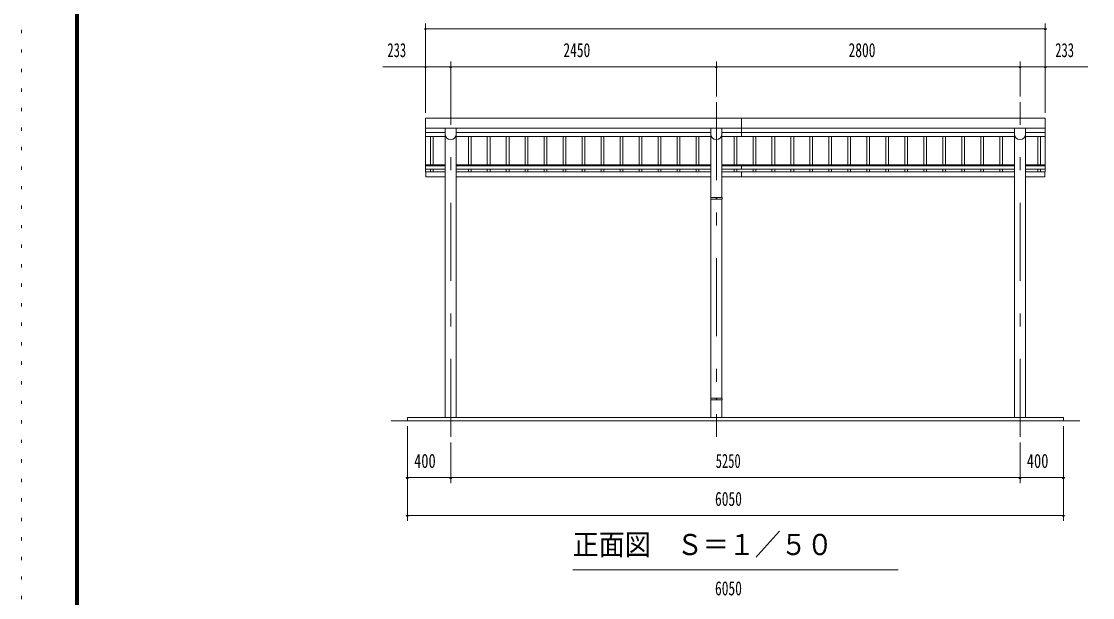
# Model space of a CAD drawing. Units: millimetres, scale not verified, with parts at other scales. Extents: x -25244 to 25244, y -10500 to 10500.
# Drawn here: x -4456 to 5421, y 314 to 5628 of the extents above; entities that cross this region are included whole.
import ezdxf
from ezdxf.enums import TextEntityAlignment as Align

# ---------------------------------------------------------------- set-up
doc = ezdxf.new("R2010")
doc.units = ezdxf.units.MM
doc.header["$LTSCALE"] = 60
doc.linetypes.add('USER3', pattern=[24, 12, -5, 2, -5])
doc.linetypes.add('USER4', pattern=[3, 0.5, -2.5])
for name, color, linetype, lineweight in [('0-2_1-05BOLD', 7, 'Continuous', 18), ('0-3_1-25CENTER', 3, 'USER3', 18), ('0-4_1-45THIN', 4, 'Continuous', 18), ('0-5_1-55DIM', 3, 'Continuous', 18), ('0-C_F-F1PAPER', 5, 'Continuous', 18), ('0-D_F-E_J_ADD', 5, 'USER4', 18)]:
    doc.layers.add(name, color=color, linetype=linetype, lineweight=lineweight)
doc.styles.add('ＭＳ ゴシック', font='')
doc.styles.get('ＭＳ ゴシック').set_extended_font_data('MS Gothic')

msp = doc.modelspace()

# ---------------------------------------------------------------- linework, layer by layer
at = {"layer": '0-2_1-05BOLD'}
for p, q in [((-730.4, 4643.88), (4985.61, 4643.88)), ((-548.2, 1975.67), (-548.2, 4643.46)), ((-446.59, 4643.46), (-446.59, 1975.67)), ((1901.8, 4004.27), (1901.8, 4643.46)), ((2003.4, 4643.46), (2003.4, 4004.27)), ((2182.6, 4734.67), (2182.6, 4565.72)), ((4701.8, 1975.67), (4701.8, 4643.46)), ((4803.4, 4643.46), (4803.4, 1975.67)), ((-548.2, 4604.8), (-730.4, 4604.8)), ((-730.4, 4565.72), (-548.2, 4565.72)), ((1901.8, 4604.8), (-446.59, 4604.8)), ((-446.59, 4565.72), (1901.8, 4565.72)), ((4701.8, 4604.8), (2003.4, 4604.8)), ((2003.4, 4565.72), (4701.8, 4565.72)), ((4985.61, 4604.8), (4803.4, 4604.8)), ((4803.4, 4565.72), (4985.61, 4565.72)), ((-548.2, 4305.57), (-730.4, 4305.57)), ((-730.4, 4296.18), (-548.2, 4296.18)), ((-548.19, 4266.55), (-730.4, 4266.55)), ((-446.59, 4305.57), (1901.8, 4305.57)), ((1901.8, 4296.18), (-446.59, 4296.18)), ((-446.59, 4266.55), (1901.8, 4266.55)), ((2003.4, 4305.57), (4701.8, 4305.57)), ((4701.8, 4296.18), (2003.4, 4296.18)), ((2003.4, 4266.55), (4701.8, 4266.55)), ((2182.6, 4305.57), (2182.6, 4266.55)), ((4803.4, 4266.55), (4985.61, 4266.55)), ((4985.61, 4305.57), (4803.41, 4305.57)), ((4803.41, 4296.18), (4985.61, 4296.18)), ((1901.8, 4239.37), (-446.59, 4239.37)), ((-446.59, 4194.37), (1901.8, 4194.37)), ((4701.8, 4239.37), (2003.4, 4239.37)), ((2003.4, 4194.37), (4701.8, 4194.37)), ((2182.6, 4239.37), (2182.6, 4194.37)), ((4985.61, 4239.37), (4803.4, 4239.37)), ((1901.8, 2154.27), (1901.8, 3988.27)), ((1949.55, 3988.27), (1949.55, 4004.27)), ((1949.55, 3996.27), (1955.65, 3996.27)), ((1955.65, 4004.27), (1955.65, 3988.27)), ((2003.4, 3988.27), (2003.4, 2154.27)), ((1901.8, 1975.67), (1901.8, 2138.27)), ((1949.55, 2154.27), (1949.55, 2138.27)), ((1955.65, 2146.27), (1949.55, 2146.27)), ((1955.65, 2138.27), (1955.65, 2154.27)), ((2003.4, 2138.27), (2003.4, 1975.67)), ((5302.61, 1945.67), (-1047.39, 1945.67))]:
    msp.add_line(p, q, dxfattribs=at)
for points in [[(4985.61, 4239.37), (4985.61, 4734.67), (-730.4, 4734.67), (-730.4, 4239.37), (-548.19, 4239.37)], [(-725.4, 4239.37), (-725.4, 4194.37), (-548.19, 4194.37)], [(4803.4, 4194.37), (4980.61, 4194.37), (4980.61, 4239.37)], [(-897.39, 1945.67), (-897.39, 1975.67), (5152.61, 1975.67), (5152.61, 1945.67)]]:
    msp.add_lwpolyline(points, dxfattribs=at)
for points in [[(2005.01, 4004.27), (2005.01, 3988.27), (1900.2, 3988.27), (1900.2, 4004.27)], [(2005.01, 2154.27), (1900.2, 2154.27), (1900.2, 2138.27), (2005.01, 2138.27)]]:
    msp.add_lwpolyline(points, close=True, dxfattribs=at)
for centre in [(-497.4, 4588.48), (1952.6, 4588.48), (4752.61, 4588.48)]:
    msp.add_arc(centre, 50.8, 180, 0, dxfattribs=at)
at = {"layer": '0-3_1-25CENTER'}
for p, q in [((-497.39, 1795.67), (-497.4, 4884.67)), ((1952.6, 4884.67), (1952.6, 1795.67)), ((4752.61, 1795.67), (4752.61, 4884.67))]:
    msp.add_line(p, q, dxfattribs=at)
at = {"layer": '0-4_1-45THIN'}
for p, q in [((-684.89, 4565.72), (-684.89, 4305.57)), ((-659.89, 4305.57), (-659.89, 4565.72)), ((-334.89, 4305.57), (-334.89, 4565.72)), ((-309.89, 4565.72), (-309.89, 4305.57)), ((-159.89, 4565.72), (-159.89, 4305.57)), ((-134.89, 4305.57), (-134.89, 4565.72)), ((15.11, 4305.57), (15.11, 4565.72)), ((40.11, 4565.72), (40.11, 4305.57)), ((190.11, 4565.72), (190.11, 4305.57)), ((215.11, 4305.57), (215.11, 4565.72)), ((365.11, 4305.57), (365.11, 4565.72)), ((390.11, 4565.72), (390.11, 4305.57)), ((540.11, 4565.72), (540.11, 4305.57)), ((565.11, 4305.57), (565.11, 4565.72)), ((715.11, 4305.57), (715.11, 4565.72)), ((740.11, 4565.72), (740.11, 4305.57)), ((890.11, 4565.72), (890.11, 4305.57)), ((915.11, 4305.57), (915.11, 4565.72)), ((1065.11, 4305.57), (1065.11, 4565.72)), ((1090.11, 4565.72), (1090.11, 4305.57)), ((1240.11, 4565.72), (1240.11, 4305.57)), ((1265.11, 4305.57), (1265.11, 4565.72)), ((1415.1, 4305.57), (1415.1, 4565.72)), ((1440.11, 4565.72), (1440.11, 4305.57)), ((1590.11, 4565.72), (1590.11, 4305.57)), ((1615.11, 4305.57), (1615.11, 4565.72)), ((1765.1, 4305.57), (1765.1, 4565.72)), ((1790.11, 4565.72), (1790.11, 4305.57)), ((2115.11, 4565.72), (2115.11, 4305.57)), ((2140.11, 4305.57), (2140.11, 4565.72)), ((2290.11, 4305.57), (2290.11, 4565.72)), ((2315.11, 4565.72), (2315.11, 4305.57)), ((2465.11, 4565.72), (2465.11, 4305.57)), ((2490.11, 4305.57), (2490.11, 4565.72)), ((2640.11, 4305.57), (2640.11, 4565.72)), ((2665.11, 4565.72), (2665.11, 4305.57)), ((2815.1, 4565.72), (2815.1, 4305.57)), ((2840.11, 4305.57), (2840.11, 4565.72)), ((2990.11, 4305.57), (2990.11, 4565.72)), ((3015.11, 4565.72), (3015.11, 4305.57)), ((3165.1, 4565.72), (3165.1, 4305.57)), ((3190.1, 4305.57), (3190.1, 4565.72)), ((3340.11, 4305.57), (3340.11, 4565.72)), ((3365.11, 4565.72), (3365.11, 4305.57)), ((3515.11, 4565.72), (3515.11, 4305.57)), ((3540.11, 4305.57), (3540.11, 4565.72)), ((3690.11, 4305.57), (3690.11, 4565.72)), ((3715.11, 4565.72), (3715.11, 4305.57)), ((3865.11, 4565.72), (3865.11, 4305.57)), ((3890.11, 4305.57), (3890.11, 4565.72)), ((4040.11, 4305.57), (4040.11, 4565.72)), ((4065.11, 4565.72), (4065.11, 4305.57)), ((4215.11, 4565.72), (4215.11, 4305.57)), ((4240.11, 4305.57), (4240.11, 4565.72)), ((4390.11, 4305.57), (4390.11, 4565.72)), ((4415.11, 4565.72), (4415.11, 4305.57)), ((4565.11, 4565.72), (4565.11, 4305.57)), ((4590.11, 4305.57), (4590.11, 4565.72)), ((4915.11, 4305.57), (4915.11, 4565.72)), ((4940.11, 4565.72), (4940.11, 4305.57)), ((-684.89, 4266.55), (-684.89, 4239.37)), ((-659.89, 4239.37), (-659.89, 4266.55)), ((-334.89, 4239.37), (-334.89, 4266.55)), ((-309.89, 4266.55), (-309.89, 4239.37)), ((-159.89, 4266.55), (-159.89, 4239.37)), ((-134.89, 4239.37), (-134.89, 4266.55)), ((15.11, 4239.37), (15.11, 4266.55)), ((40.11, 4266.55), (40.11, 4239.37)), ((190.11, 4266.55), (190.11, 4239.37)), ((215.11, 4239.37), (215.11, 4266.55)), ((365.11, 4239.37), (365.11, 4266.55)), ((390.11, 4266.55), (390.11, 4239.37)), ((540.11, 4266.55), (540.11, 4239.37)), ((565.11, 4239.37), (565.11, 4266.55)), ((715.11, 4239.37), (715.11, 4266.55)), ((740.11, 4266.55), (740.11, 4239.37)), ((890.11, 4266.55), (890.11, 4239.37)), ((915.11, 4239.37), (915.11, 4266.55)), ((1065.11, 4239.37), (1065.11, 4266.55)), ((1090.11, 4266.55), (1090.11, 4239.37)), ((1240.11, 4266.55), (1240.11, 4239.37)), ((1265.11, 4239.37), (1265.11, 4266.55)), ((1415.1, 4239.37), (1415.1, 4266.55)), ((1440.11, 4266.55), (1440.11, 4239.37)), ((1590.11, 4266.55), (1590.11, 4239.37)), ((1615.11, 4239.37), (1615.11, 4266.55)), ((1765.1, 4239.37), (1765.1, 4266.55)), ((1790.11, 4266.55), (1790.11, 4239.37)), ((2115.11, 4266.55), (2115.11, 4239.37)), ((2140.11, 4239.37), (2140.11, 4266.55)), ((2290.11, 4239.37), (2290.11, 4266.55)), ((2315.11, 4266.55), (2315.11, 4239.37)), ((2465.11, 4266.55), (2465.11, 4239.37)), ((2490.11, 4239.37), (2490.11, 4266.55)), ((2640.11, 4239.37), (2640.11, 4266.55)), ((2665.11, 4266.55), (2665.11, 4239.37)), ((2815.1, 4266.55), (2815.1, 4239.37)), ((2840.11, 4239.37), (2840.11, 4266.55)), ((2990.11, 4239.37), (2990.11, 4266.55)), ((3015.11, 4266.55), (3015.11, 4239.37)), ((3165.1, 4266.55), (3165.1, 4239.37)), ((3190.1, 4239.37), (3190.1, 4266.55)), ((3340.11, 4239.37), (3340.11, 4266.55)), ((3365.11, 4266.55), (3365.11, 4239.37)), ((3515.11, 4266.55), (3515.11, 4239.37)), ((3540.11, 4239.37), (3540.11, 4266.55)), ((3690.11, 4239.37), (3690.11, 4266.55)), ((3715.11, 4266.55), (3715.11, 4239.37)), ((3865.11, 4266.55), (3865.11, 4239.37)), ((3890.11, 4239.37), (3890.11, 4266.55)), ((4040.11, 4239.37), (4040.11, 4266.55)), ((4065.11, 4266.55), (4065.11, 4239.37)), ((4215.11, 4266.55), (4215.11, 4239.37)), ((4240.11, 4239.37), (4240.11, 4266.55)), ((4390.11, 4239.37), (4390.11, 4266.55)), ((4415.11, 4266.55), (4415.11, 4239.37)), ((4565.11, 4266.55), (4565.11, 4239.37)), ((4590.11, 4239.37), (4590.11, 4266.55)), ((4915.11, 4239.37), (4915.11, 4266.55)), ((4940.11, 4266.55), (4940.11, 4239.37))]:
    msp.add_line(p, q, dxfattribs=at)
at = {"layer": '0-5_1-55DIM'}
for p, q in [((-720.4, 5559.67), (-740.4, 5559.67)), ((-730.4, 5609.67), (-730.4, 4784.67)), ((-730.4, 5559.67), (4985.61, 5559.67)), ((4995.61, 5559.67), (4975.61, 5559.67)), ((4985.61, 5609.67), (4985.61, 4784.67)), ((-497.4, 4784.67), (-497.4, 5259.67)), ((1952.6, 5259.67), (1952.6, 4934.67)), ((4752.61, 4934.67), (4752.61, 5259.67)), ((-730.4, 5209.67), (-1122.9, 5209.67)), ((-720.4, 5209.67), (-740.4, 5209.67)), ((-730.4, 5209.67), (-497.4, 5209.67)), ((-487.4, 5209.67), (-507.4, 5209.67)), ((-497.4, 5209.67), (1952.6, 5209.67)), ((1962.6, 5209.67), (1942.6, 5209.67)), ((1952.6, 5209.67), (4752.61, 5209.67)), ((4762.61, 5209.67), (4742.61, 5209.67)), ((4752.61, 5209.67), (4985.61, 5209.67)), ((4995.61, 5209.67), (4975.61, 5209.67)), ((4985.61, 5209.67), (5378.1, 5209.67)), ((-897.39, 1020.67), (-897.39, 1895.67)), ((5152.61, 1020.67), (5152.61, 1895.67)), ((-497.39, 1370.67), (-497.39, 1745.67)), ((4752.61, 1370.67), (4752.61, 1745.67)), ((-887.39, 1420.67), (-907.39, 1420.67)), ((-897.39, 1420.67), (-497.39, 1420.67)), ((-487.39, 1420.67), (-507.39, 1420.67)), ((-497.39, 1420.67), (4752.61, 1420.67)), ((4762.61, 1420.67), (4742.61, 1420.67)), ((4752.61, 1420.67), (5152.61, 1420.67)), ((5162.61, 1420.67), (5142.61, 1420.67)), ((-887.39, 1070.67), (-907.39, 1070.67)), ((-897.39, 1070.67), (5152.61, 1070.67)), ((5162.61, 1070.67), (5142.61, 1070.67)), ((627.61, 570.67), (3627.61, 570.67))]:
    msp.add_line(p, q, dxfattribs=at)
for centre in [(-730.4, 5559.67), (4985.61, 5559.67), (-730.4, 5209.67), (-497.4, 5209.67), (1952.6, 5209.67), (4752.61, 5209.67), (4985.61, 5209.67), (-897.39, 1420.67), (-497.39, 1420.67), (4752.61, 1420.67), (5152.61, 1420.67), (-897.39, 1070.67), (5152.61, 1070.67)]:
    msp.add_arc(centre, 10, 180, 0, dxfattribs=at)
at = {"layer": '0-C_F-F1PAPER'}
for points in [[(24743.96, -10000), (-3956.04, -10000), (-3956.04, 10100), (24743.96, 10100)], [(24741.46, -9997.5), (-3953.54, -9997.5), (-3953.54, 10097.5), (24741.46, 10097.5)], [(24738.96, -9995), (24738.96, 10095), (-3951.04, 10095), (-3951.04, -9995)], [(24736.46, -9992.5), (-3948.54, -9992.5), (-3948.54, 10092.5), (24736.46, 10092.5)], [(24733.96, -9990), (24733.96, 10090), (-3946.04, 10090), (-3946.04, -9990)], [(24731.46, -9987.5), (-3943.54, -9987.5), (-3943.54, 10087.5), (24731.46, 10087.5)], [(24728.96, -9985), (24728.96, 10085), (-3941.04, 10085), (-3941.04, -9985)], [(24726.46, -9982.5), (-3938.54, -9982.5), (-3938.54, 10082.5), (24726.46, 10082.5)], [(24723.96, -9980), (-3936.04, -9980), (-3936.04, 10080), (24723.96, 10080)], [(24721.46, -9977.5), (-3933.54, -9977.5), (-3933.54, 10077.5), (24721.46, 10077.5)], [(24718.96, -9975), (24718.96, 10075), (-3931.04, 10075), (-3931.04, -9975)]]:
    msp.add_lwpolyline(points, close=True, dxfattribs=at)
at = {"layer": '0-D_F-E_J_ADD'}
msp.add_lwpolyline([(25243.96, -10500), (-4456.04, -10500), (-4456.04, 10500), (25243.96, 10500)], close=True, dxfattribs=at)

# ---------------------------------------------------------------- texts
at = {"layer": '0-5_1-55DIM', "color": 7, "style": 'ＭＳ ゴシック'}
for s, height, width, p in [('233', 130.2, 0.65, (-1081.07, 5259.67)), ('2450', 130.2, 0.7, (541.59, 5259.67)), ('2800', 130.2, 0.7, (3171.33, 5259.67)), ('233', 130.2, 0.65, (5077.43, 5259.67)), ('400', 130.2, 0.75, (-835.02, 1470.67)), ('5250', 130.2, 0.65, (1946.26, 1470.67)), ('400', 130.2, 0.75, (4814.98, 1470.67)), ('6050', 130.2, 0.7, (1939.82, 1120.67)), ('正面図\u3000Ｓ＝１／５０', 195.4, 0.9, (627.61, 647.31)), ('6050', 130.2, 0.7, (1939.82, 295.67))]:
    msp.add_text(s, height=height, dxfattribs=dict(at, width=width)).set_placement(p, align=Align.BOTTOM_LEFT)

doc.saveas('drawing.dxf')
